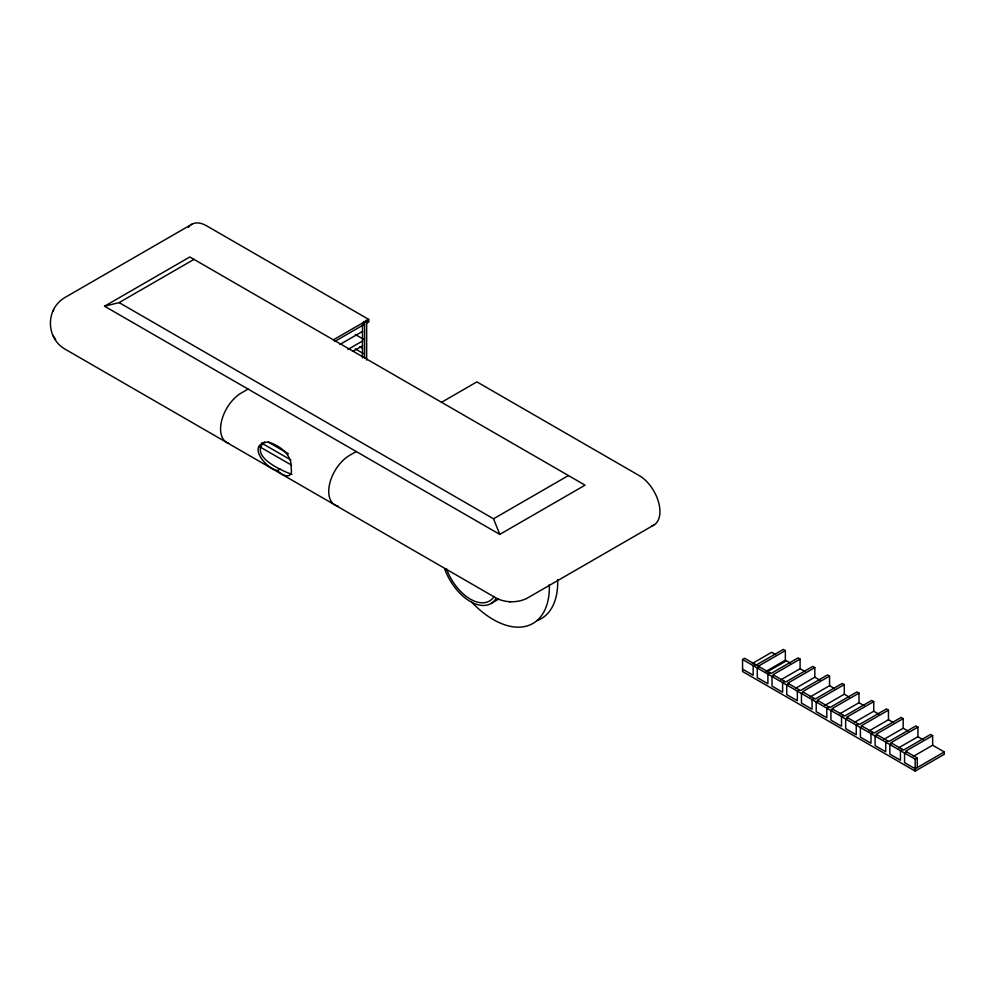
<?xml version="1.0" encoding="UTF-8"?>
<svg xmlns="http://www.w3.org/2000/svg" width="994" height="994" viewBox="0 0 994 994"><rect width="100%" height="100%" fill="white"/><g stroke="black" fill="none" stroke-linecap="round" stroke-linejoin="round"><path stroke-width="1.49" d="M191.767 224.296L64.411 297.815C45.749 309.134 45.799 337.451 64.411 348.77L497.087 598.574C506.269 602.836 517.315 602.836 526.509 598.574L653.853 525.056M53.092 311.159L53.676 310.066M264.541 441.908C248.09 456.395 284.011 471.69 291.975 474.399M104.544 306.214L189.829 256.974L585.068 485.159L499.783 534.399L104.544 306.214L119.106 302.611L193.992 259.372M248.078 389.076L241.368 392.953A29.422 16.985 -60 0 0 221.674 420.624A29.422 16.985 -60 0 0 228.707 443.336M333.363 339.836L368.724 319.422L368.724 321.832L366.649 323.025L363.978 321.484M334.667 341.489L364.562 324.23L364.562 358.2M339.985 344.433L362.487 331.437M347.925 349.453L362.487 341.041M352.92 351.367L362.487 345.85M277.438 470.609C283.812 477.07 293.292 478.909 291.167 468.112C292.012 454.457 280.283 445.946 268.318 441.945C245.767 444.082 265.87 468.559 277.438 470.609L280.171 469.031M356.25 451.537L349.54 455.401A29.422 16.985 -60 0 0 329.635 483.941A29.422 16.985 -60 0 0 337.985 506.07M441.535 402.297L476.896 381.882L639.154 475.554A29.422 16.985 60 0 1 658.848 503.225A29.422 16.985 60 0 1 651.816 525.938M119.106 302.611L493.533 518.793L568.419 475.554M490.924 603.557L498.553 599.158M913.337 756.384L932.645 745.227L944.3 751.949L944.3 754.272L915.176 771.083L742.555 671.509L742.555 659.494L744.63 658.289L771.009 673.522L798.058 657.916L800.095 659.084L800.095 668.701L780.775 679.846M752.359 663.445L771.679 652.288L775.655 654.586M755.241 664.414L753.166 665.62L753.166 675.224L742.555 669.099M756.285 665.023L783.322 649.405L785.359 650.585L785.359 660.19L766.051 671.348M758.323 666.191L785.359 650.585M759.366 666.8L757.279 667.993L757.279 677.61L767.89 683.735L767.89 674.118L769.965 672.926M767.082 671.944L786.403 660.799M800.095 659.084L773.046 674.702L785.745 682.021L812.781 666.415L814.819 667.595L814.819 677.2L795.511 688.357M774.09 675.299L772.015 676.504L772.015 686.109L782.613 692.234L782.613 682.629L784.701 681.424M814.819 667.595L787.782 683.201L800.468 690.532L827.505 674.914L829.555 676.094L829.555 685.698L810.234 696.856M788.814 683.81L786.739 685.003L786.739 694.62L797.35 700.733L797.35 691.128L799.424 689.935M829.555 676.094L802.506 691.712L815.192 699.03L842.241 683.425L844.279 684.593L844.279 694.21L824.958 705.355M803.55 692.309L801.462 693.514L801.462 703.118L812.073 709.244L812.073 699.639L814.161 698.434M844.279 684.593L817.242 700.211L829.928 707.542L856.965 691.923L859.002 693.104L859.002 702.708L839.694 713.866M818.273 700.807L816.198 702.012L816.198 711.617L826.809 717.743L826.809 708.138L828.884 706.933M859.002 693.104L831.966 708.71L844.651 716.04L871.701 700.422L873.738 701.602L873.738 711.219L854.418 722.365M833.009 709.318L830.922 710.511L830.922 720.128L841.533 726.254L841.533 716.637L843.608 715.444M873.738 701.602L846.689 717.221L859.388 724.539L886.424 708.933L888.462 710.114L888.462 719.718L869.154 730.863M847.733 717.817L845.658 719.022L845.658 728.627L856.256 734.752L856.256 725.148L858.344 723.943M888.462 710.114L861.425 725.719L874.111 733.05L901.148 717.432L903.198 718.612L903.198 728.217L883.877 739.374M862.457 726.328L860.382 727.521L860.382 737.126L870.992 743.251L870.992 733.647L873.067 732.454M903.198 718.612L876.149 734.231L888.835 741.549L915.884 725.943L917.922 727.111L917.922 736.728L898.601 747.873M877.193 734.827L875.105 736.032L875.105 745.637L885.716 751.762L885.716 742.158L887.804 740.952M917.922 727.111L890.885 742.729L903.571 750.06L930.608 734.442L932.645 735.622L932.645 745.227M891.916 743.326L889.841 744.531L889.841 754.135L900.452 760.261L900.452 750.656L902.527 749.451M932.645 735.622L905.609 751.228L917.263 757.962L917.263 767.567M906.652 751.837L904.565 753.03L904.565 762.646L915.176 768.772L944.3 751.949M742.555 659.494L915.176 759.155L917.263 757.962M509.288 601.705L510.531 601.743M368.724 319.422L206.466 225.75A29.422 16.985 60 0 0 190.836 224.905M366.053 320.279L368.724 321.832M362.487 323.025L364.562 324.23M355.28 334.481L363.245 339.078M359.828 346.72L362.487 348.248M355.28 348.894L363.245 353.491M785.359 660.19L790.305 663.048M800.095 668.701L805.115 671.596M814.819 677.2L819.839 680.095M829.555 685.698L834.562 688.606M844.279 694.21L849.298 697.105M859.002 702.708L864.022 705.603M873.738 711.219L878.758 714.114M888.462 719.718L893.482 722.613M903.198 728.217L908.218 731.124M917.922 736.728L922.941 739.623M268.392 442.181L288.422 453.749M261.559 443.038L290.931 459.998M259.484 446.641L291.528 465.142M55.589 339.774L53.092 335.425M493.533 518.793L499.783 534.399M915.176 759.155L915.176 771.083M366.649 323.025L366.649 360.089M362.487 324.529L362.487 357.852M188.462 227.353A29.422 16.985 60 0 1 189.966 225.613M494.18 596.388A38.244 22.079 60 0 1 470.336 599.121A38.244 22.079 60 0 1 446.48 568.841M496.018 598.574A41.189 23.781 60 0 1 470.336 601.519A41.189 23.781 60 0 1 444.653 568.916M557.659 579.738A79.433 45.861 60 0 1 537.17 620.579M549.334 584.547A79.433 45.861 60 0 1 471.728 602.19"/></g></svg>
